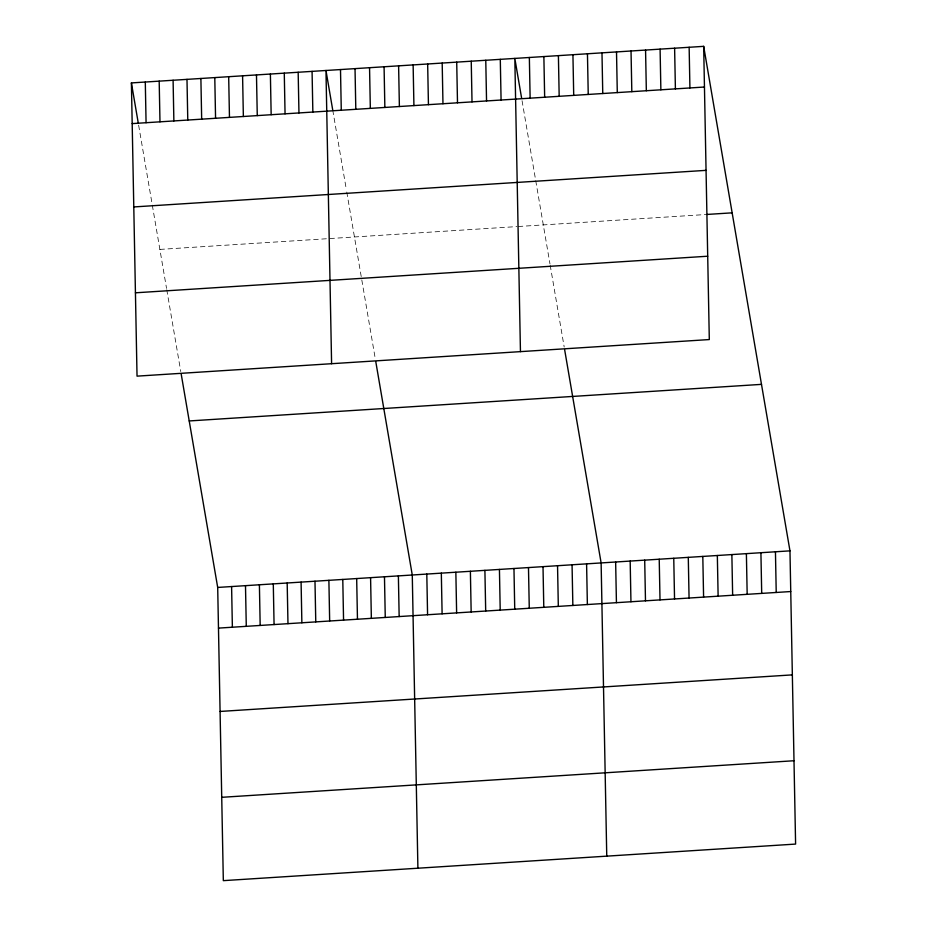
<?xml version="1.0" encoding="UTF-8"?>
<svg xmlns="http://www.w3.org/2000/svg" width="927" height="927" viewBox="0 0 927 927"><rect width="100%" height="100%" fill="white"/><g stroke="black" fill="none" stroke-linecap="round" stroke-linejoin="round"><path stroke-width="0.7" stroke-dasharray="4.63 3.48" d="M159.873 249.409L516.884 226.594M518.205 226.512L705.737 214.531M522.052 100.707L549.966 263.894M550.186 265.192L564.195 347.057M332.747 110.128L346.316 189.409M346.768 192.051L375.342 359.131M138.633 125.203L166.547 288.401M166.767 289.699L180.777 371.565"/><path stroke-width="1.39" d="M703.674 46.35L709.306 339.56L137.034 376.142L131.402 82.92L703.674 46.35L789.966 550.858L795.598 844.08L223.326 880.65L217.694 587.44L181.217 374.172M132.179 123.604L704.45 87.022M133.778 206.941L706.05 170.359M707.058 214.438L732.145 212.839M135.423 292.805L707.695 256.223M189.224 420.951L761.496 384.369M217.694 587.44L789.966 550.858M218.482 628.112L790.754 591.542M220.081 711.449L792.353 674.879M221.727 797.313L793.999 760.743M521.6 98.065L514.821 58.424L520.453 351.634M564.636 349.664L601.125 562.932L606.756 856.142M332.747 110.128L325.968 70.487L331.599 363.708M375.794 361.727L412.272 575.007L417.903 868.217M131.402 82.92L138.181 122.561M775.447 551.785L776.223 592.469M760.916 552.724L761.704 593.396M746.386 553.651L747.174 594.323M731.866 554.578L732.643 595.25M717.336 555.505L718.124 596.177M702.805 556.432L703.593 597.104M689.143 47.277L689.92 87.949M688.286 557.359L689.062 598.031M674.613 48.204L675.401 88.888M673.755 558.286L674.543 598.969M660.094 49.131L660.87 89.815M659.224 559.213L660.012 599.896M645.563 50.07L646.339 90.742M644.705 560.151L645.482 600.823M631.032 50.997L631.82 91.669M630.175 561.078L630.951 601.75M616.513 51.924L617.289 92.596M615.644 562.005L616.432 602.677M601.982 52.851L602.759 93.523M587.451 53.778L588.239 94.45M586.594 563.859L587.37 604.531M572.932 54.705L573.709 95.377M572.063 564.786L572.851 605.458M558.402 55.632L559.178 96.315M557.544 565.713L558.321 606.397M543.871 56.559L544.659 97.242M543.013 566.64L543.79 607.324M529.352 57.497L530.128 98.169M528.483 567.579L529.271 608.251M513.964 568.506L514.74 609.178M500.29 59.351L501.078 100.023M499.433 569.433L500.209 610.105M485.771 60.278L486.548 100.95M484.902 570.36L485.69 611.032M471.24 61.205L472.017 101.877M470.383 571.287L471.159 611.959M456.71 62.132L457.498 102.804M455.852 572.214L456.629 612.886M442.191 63.059L442.967 103.743M441.322 573.141L442.109 613.825M427.66 63.986L428.436 104.67M426.802 574.068L427.579 614.752M413.129 64.925L413.917 105.597M398.61 65.852L399.386 106.524M398.378 575.887L399.155 616.571M384.079 66.779L384.856 107.451M384.473 576.779L385.261 617.452M369.549 67.706L370.337 108.378M370.58 577.672L371.356 618.344M355.029 68.633L355.806 109.305M356.675 578.552L357.463 619.224M340.499 69.56L341.275 110.232M342.781 579.445L343.558 620.117M328.888 580.325L329.664 621.009M312.075 71.379L312.851 112.051M314.983 581.217L315.771 621.89M298.17 72.271L298.957 112.943M301.09 582.11L301.866 622.782M284.276 73.152L285.053 113.836M287.185 582.99L287.973 623.674M270.383 74.044L271.159 114.716M273.291 583.883L274.068 624.555M256.478 74.936L257.266 115.608M259.398 584.775L260.174 625.447M242.584 75.817L243.361 116.501M245.493 585.655L246.281 626.339M228.679 76.709L229.467 117.381M231.599 586.548L232.376 627.22M214.786 77.601L215.562 118.274M200.892 78.482L201.669 119.154M186.987 79.374L187.775 120.046M173.094 80.255L173.87 120.939M159.189 81.147L159.977 121.819M145.296 82.039L146.072 122.712"/></g></svg>
